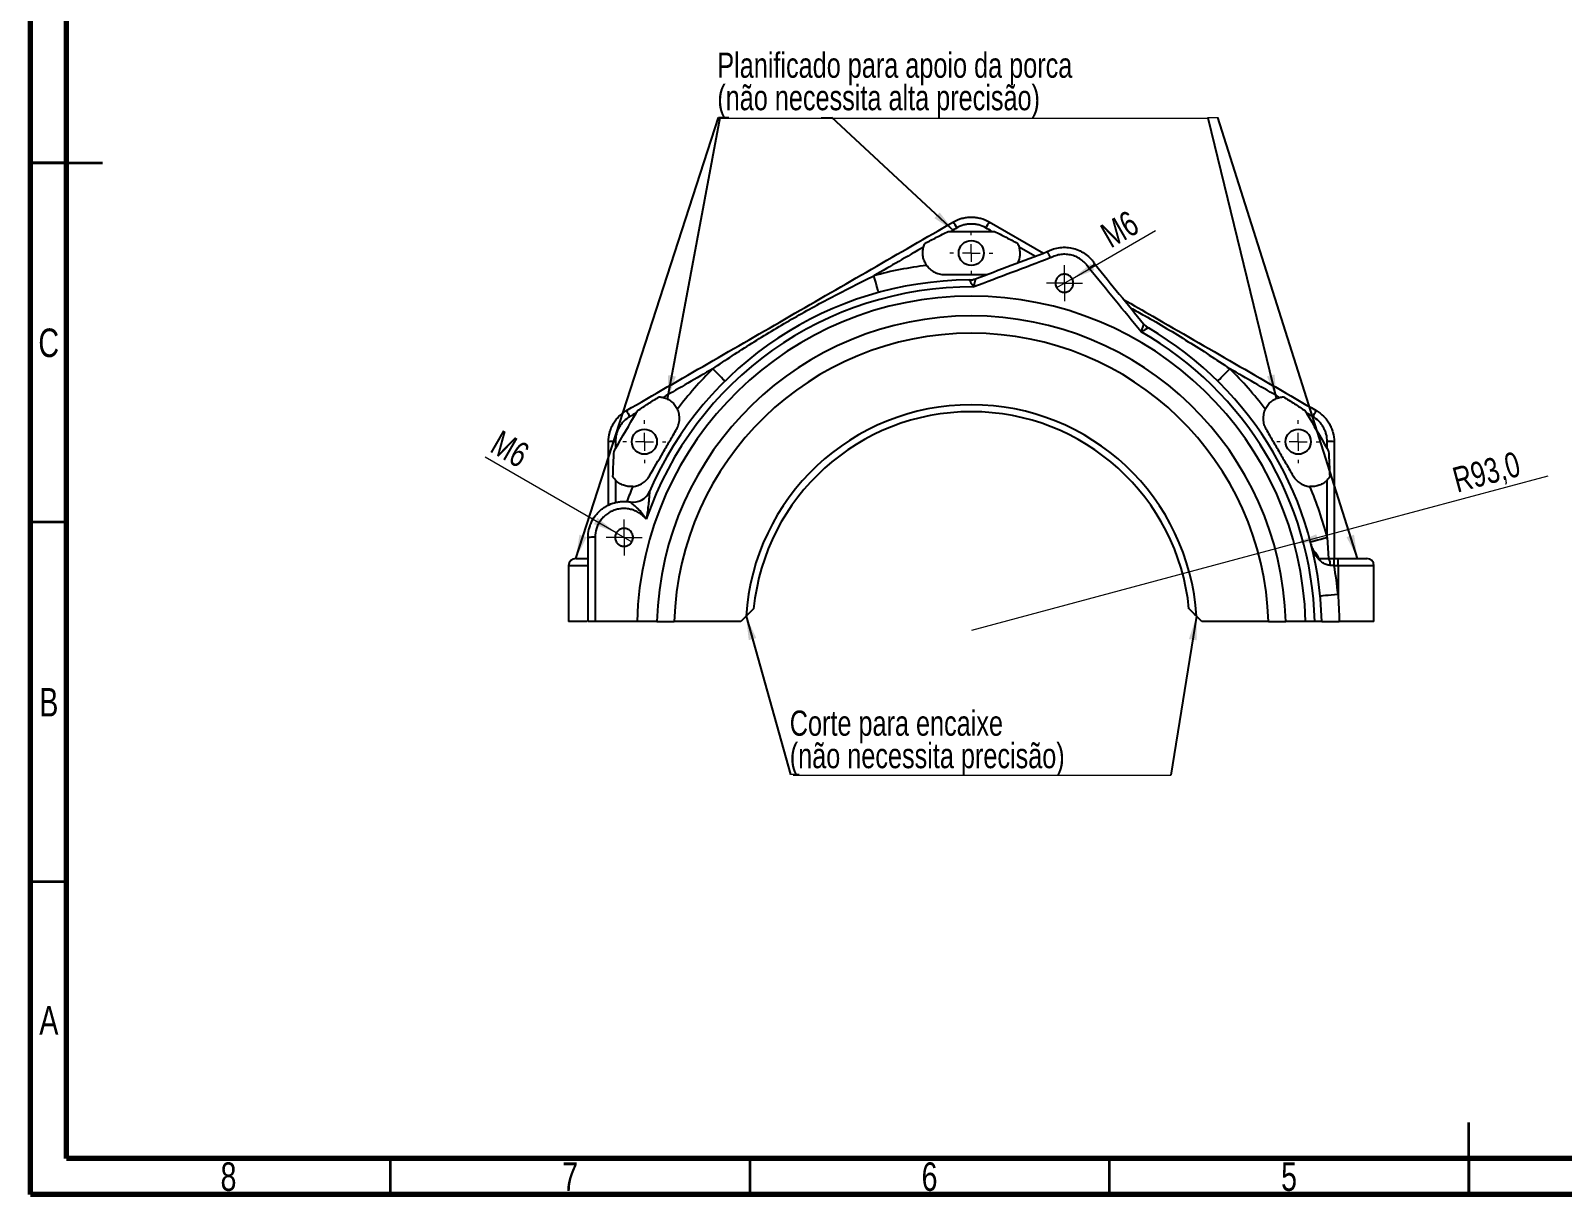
# Model space of a CAD drawing. Header units: millimetres. Extents: x 15 to 434, y 5 to 292.
# Drawn here: x 15 to 228, y 5 to 166.9 of the extents above; entities that cross this region are included whole.
import ezdxf

# ---------------------------------------------------------------- set-up
doc = ezdxf.new("R2010")
doc.units = ezdxf.units.MM
doc.styles.add('SLDTEXTSTYLE0', font='TXT', dxfattribs={"width": 0.75})
doc.dimstyles.new('SLDDIMSTYLE0', dxfattribs={"dimtxt": 3.5, "dimasz": 3.302, "dimexe": 0, "dimexo": 0.0625, "dimgap": 0.875, "dimtad": 1, "dimdec": 1, "dimlfac": 2, "dimrnd": 1e-09, "dimzin": 12, "dimdsep": 46, "dimtxsty": 'SLDTEXTSTYLE0', "dimblk1": 'NONE', "dimsah": 1, "dimcen": 0, "dimadec": 0, "dimazin": 3, "dimtfac": 1, "dimtdec": 1, "dimtmove": 0, "dimatfit": 3, "dimldrblk": 'NONE', "dimfxl": 1, "dimfrac": 2, "dimtolj": 1, "dimtzin": 12, "dimarcsym": 0})
doc.dimstyles.new('SLDDIMSTYLE2', dxfattribs={"dimtxt": 0.18, "dimasz": 3.302, "dimexe": 0, "dimexo": 0.0625, "dimgap": 0, "dimtad": 0, "dimtih": 1, "dimtoh": 1, "dimdec": 0, "dimrnd": 1e-09, "dimzin": 0, "dimdsep": 46, "dimtxsty": 'Standard', "dimsah": 1, "dimcen": 0.09, "dimadec": 0, "dimazin": 0, "dimtfac": 3.302, "dimtdec": 0, "dimtofl": 0, "dimtmove": 0, "dimatfit": 3, "dimfxl": 1, "dimfrac": 2, "dimtolj": 1, "dimtzin": 0, "dimarcsym": 0})
doc.dimstyles.new('SLDDIMSTYLE3', dxfattribs={"dimtxt": 3.5, "dimasz": 3.302, "dimexe": 0, "dimexo": 0.0625, "dimgap": 0.875, "dimtad": 1, "dimdec": 1, "dimlfac": 2, "dimrnd": 1e-09, "dimzin": 12, "dimdsep": 46, "dimtxsty": 'SLDTEXTSTYLE0', "dimsah": 1, "dimcen": 0, "dimadec": 0, "dimazin": 3, "dimtfac": 1, "dimtdec": 1, "dimtofl": 0, "dimtmove": 0, "dimatfit": 3, "dimfxl": 1, "dimfrac": 2, "dimtolj": 1, "dimtzin": 12, "dimarcsym": 0})

# ---------------------------------------------------------------- blocks, each defined once
blk = doc.blocks.new('_D_2')
at = {"color": 7, "linetype": 'Continuous', "lineweight": 18}
for q in [(78.2, 107.56), (98.61, 95.78)]:
    blk.add_line((96.45, 97.03), q, dxfattribs=at)
blk.add_solid([(96.45, 97.03), (93.84, 99.12), (93.33, 98.24)], dxfattribs=at)
at = {"color": 7, "linetype": 'Continuous', "lineweight": 18, "insert": (80.44, 111.45), "char_height": 3.5, "attachment_point": 1, "rotation": 330, "style": 'SLDTEXTSTYLE0'}
blk.add_mtext('M6', dxfattribs=at)
blk = doc.blocks.new('_NONE')
blk = doc.blocks.new('_D_3')
at = {"color": 7, "linetype": 'Continuous', "lineweight": 18}
for q in [(171.46, 139.09), (157.69, 131.13)]:
    blk.add_line((159.85, 132.38), q, dxfattribs=at)
blk.add_solid([(159.85, 132.38), (162.96, 133.59), (162.46, 134.47)], dxfattribs=at)
at = {"color": 7, "linetype": 'Continuous', "lineweight": 18, "insert": (163.46, 139.59), "char_height": 3.5, "attachment_point": 1, "rotation": 30, "style": 'SLDTEXTSTYLE0'}
blk.add_mtext('M6', dxfattribs=at)
blk = doc.blocks.new('_D_4')
at = {"color": 7, "linetype": 'Continuous', "lineweight": 18}
for q in [(226.05, 104.96), (145.83, 83.46)]:
    blk.add_line((190.74, 95.5), q, dxfattribs=at)
blk.add_solid([(190.74, 95.5), (194.06, 95.86), (193.8, 96.84)], dxfattribs=at)
at = {"color": 7, "linetype": 'Continuous', "lineweight": 18, "insert": (212.49, 105.99), "char_height": 3.5, "attachment_point": 1, "rotation": 15, "style": 'SLDTEXTSTYLE0'}
blk.add_mtext('R93,0', dxfattribs=at)
blk = doc.blocks.new('SW_NOTE_4')
at = {"color": 0, "linetype": 'Continuous', "lineweight": 0}
blk.add_line((1.21, 0), (0, 0), dxfattribs=at)
blk = doc.blocks.new('SW_NOTE_5')
at = {"color": 0, "linetype": 'Continuous', "lineweight": 0}
blk.add_line((-67.76, 0), (0, 0), dxfattribs=at)
at = {"color": 0, "linetype": 'Continuous', "lineweight": 0, "char_height": 3.5, "attachment_point": 1, "style": 'SLDTEXTSTYLE0'}
for s, insert in [('Planificado para apoio da porca', (-68.26, 9.13)), ('(não necessita alta precisão)', (-68.26, 4.61))]:
    blk.add_mtext(s, dxfattribs=dict(at, insert=insert))
blk = doc.blocks.new('SW_NOTE_6')
at = {"color": 0, "linetype": 'Continuous', "lineweight": 0}
blk.add_line((-1.47, 0), (0, 0), dxfattribs=at)
blk = doc.blocks.new('SW_NOTE_7')
at = {"color": 0, "linetype": 'Continuous', "lineweight": 0}
blk.add_line((1.21, 0), (0, 0), dxfattribs=at)
blk = doc.blocks.new('SW_NOTE_8')
at = {"color": 0, "linetype": 'Continuous', "lineweight": 0}
blk.add_line((-52.52, 0), (0, 0), dxfattribs=at)
at = {"color": 0, "linetype": 'Continuous', "lineweight": 0, "char_height": 3.5, "attachment_point": 1, "style": 'SLDTEXTSTYLE0'}
for s, insert in [('Corte para encaixe', (-52.98, 8.99)), ('(não necessita precisão)', (-52.98, 4.47))]:
    blk.add_mtext(s, dxfattribs=dict(at, insert=insert))
blk = doc.blocks.new('SW_NOTE_9')
at = {"color": 0, "linetype": 'Continuous', "lineweight": 0}
blk.add_line((-1.47, 0), (0, 0), dxfattribs=at)
blk = doc.blocks.new('SW_NOTE_10')
at = {"color": 0, "linetype": 'Continuous', "lineweight": 0}
blk.add_line((1.21, 0), (0, 0), dxfattribs=at)
blk = doc.blocks.new('SW_CENTERMARKSYMBOL_2')
at = {"color": 0, "linetype": 'Continuous', "lineweight": 0}
for p, q in [((0, 2.5), (0, 3)), ((-2.5, 0), (-3, 0)), ((0, 0), (-1.25, 0)), ((0, 0), (0, 1.25)), ((0, 0), (0, -1.25)), ((0, 0), (1.25, 0)), ((2.5, 0), (3, 0)), ((0, -2.5), (0, -3))]:
    blk.add_line(p, q, dxfattribs=at)
blk = doc.blocks.new('SW_CENTERMARKSYMBOL_3')
at = {"color": 0, "linetype": 'Continuous', "lineweight": 0}
for p, q in [((0, 2.5), (0, 3)), ((-2.5, 0), (-3, 0)), ((0, 0), (-1.25, 0)), ((0, 0), (0, 1.25)), ((0, 0), (0, -1.25)), ((0, 0), (1.25, 0)), ((2.5, 0), (3, 0)), ((0, -2.5), (0, -3))]:
    blk.add_line(p, q, dxfattribs=at)
blk = doc.blocks.new('SW_CENTERMARKSYMBOL_4')
at = {"color": 0, "linetype": 'Continuous', "lineweight": 0}
for p, q in [((0, 2.5), (0, 3)), ((-2.5, 0), (-3, 0)), ((0, 0), (-1.25, 0)), ((0, 0), (0, 1.25)), ((0, 0), (0, -1.25)), ((0, 0), (1.25, 0)), ((2.5, 0), (3, 0)), ((0, -2.5), (0, -3))]:
    blk.add_line(p, q, dxfattribs=at)
blk = doc.blocks.new('SW_CENTERMARKSYMBOL_5')
at = {"color": 0, "linetype": 'Continuous', "lineweight": 0}
for p, q in [((0, 1.25), (0, 2.5)), ((-1.25, 0), (-2.5, 0)), ((0, 0), (-1.25, 0)), ((0, 0), (0, 1.25)), ((0, 0), (0, -1.25)), ((0, 0), (1.25, 0)), ((1.25, 0), (2.5, 0)), ((0, -1.25), (0, -2.5))]:
    blk.add_line(p, q, dxfattribs=at)
blk = doc.blocks.new('SW_CENTERMARKSYMBOL_6')
at = {"color": 0, "linetype": 'Continuous', "lineweight": 0}
for p, q in [((0, 1.25), (0, 2.5)), ((-1.25, 0), (-2.5, 0)), ((0, 0), (-1.25, 0)), ((0, 0), (0, 1.25)), ((0, 0), (0, -1.25)), ((0, 0), (1.25, 0)), ((1.25, 0), (2.5, 0)), ((0, -1.25), (0, -2.5))]:
    blk.add_line(p, q, dxfattribs=at)

msp = doc.modelspace()

# ---------------------------------------------------------------- linework, layer by layer
at = {"color": 7, "linetype": 'Continuous', "lineweight": 70}
for p, q in [((15, 5), (15, 292)), ((20, 10), (20, 287)), ((410, 10), (20, 10)), ((415, 5), (15, 5))]:
    msp.add_line(p, q, dxfattribs=at)
at = {"color": 7, "linetype": 'Continuous', "lineweight": 35}
for p, q in [((15, 148.5), (25, 148.5)), ((20, 148.5), (15, 148.5)), ((20, 98.5), (15, 98.5)), ((20, 48.5), (15, 48.5)), ((215, 5), (215, 15)), ((65, 10), (65, 5)), ((115, 10), (115, 5)), ((165, 10), (165, 5)), ((215, 10), (215, 5))]:
    msp.add_line(p, q, dxfattribs=at)
at = {"color": 7, "linetype": 'Continuous', "lineweight": 25}
for p, q in [((148.327, 140.291), (155.848, 135.949)), ((95.36, 100.889), (95.36, 109.711)), ((89.827, 92.461), (89.827, 84.711)), ((90.827, 93.461), (92.516, 93.461)), ((196.28, 92.461), (196.28, 93.461)), ((196.28, 93.461), (196.827, 93.461)), ((196.827, 92.461), (196.28, 92.461)), ((196.827, 92.461), (196.827, 93.461)), ((196.827, 93.461), (200.827, 93.461)), ((196.827, 92.461), (196.827, 88.517)), ((201.827, 84.711), (201.827, 92.461)), ((92.418, 84.711), (89.827, 84.711)), ((99.344, 84.711), (93.505, 84.711)), ((102.095, 84.711), (99.344, 84.711)), ((113.788, 84.711), (104.508, 84.711)), ((187.145, 84.711), (177.866, 84.711)), ((192.31, 84.711), (189.559, 84.711)), ((193.587, 84.711), (192.31, 84.711)), ((201.827, 84.711), (196.983, 84.711))]:
    msp.add_line(p, q, dxfattribs=at)
at = {"color": 8, "linetype": 'Continuous', "lineweight": 25}
for p, q in [((154.679, 135.507), (152.461, 136.787)), ((96.328, 104.375), (96.328, 101.247)), ((195.327, 96.398), (195.516, 93.455)), ((92.514, 92.461), (89.827, 92.461)), ((201.827, 92.461), (196.827, 92.461))]:
    msp.add_line(p, q, dxfattribs=at)
at = {"color": 7, "linetype": 'Continuous', "lineweight": 25, "flags": 128}
for points in [[(132.919, 130.471), (132.907, 130.516), (132.871, 130.647), (132.813, 130.86), (132.734, 131.148), (132.637, 131.499), (132.527, 131.902), (132.406, 132.34), (132.281, 132.798)], [(111.568, 118.144), (111.536, 118.177), (111.441, 118.274), (111.285, 118.431), (111.075, 118.644), (110.819, 118.903), (110.526, 119.2), (110.207, 119.523), (109.873, 119.861)], [(180.085, 118.144), (180.117, 118.177), (180.213, 118.274), (180.369, 118.431), (180.578, 118.644), (180.834, 118.903), (181.127, 119.2), (181.447, 119.523), (181.781, 119.861)], [(192.993, 95.788), (193.037, 95.8), (193.169, 95.834), (193.383, 95.89), (193.671, 95.966), (194.024, 96.058), (194.428, 96.163), (194.867, 96.278), (195.327, 96.398)], [(194.339, 88.27), (194.387, 88.275), (194.528, 88.289), (194.758, 88.312), (195.068, 88.343), (195.445, 88.38), (195.875, 88.423), (196.341, 88.469), (196.827, 88.517)]]:
    msp.add_lwpolyline(points, dxfattribs=at)
at = {"color": 7, "linetype": 'Continuous', "lineweight": 25}
for centre in [(145.827, 135.961), (100.36, 109.711), (191.293, 109.711)]:
    msp.add_circle(centre, 1.75, dxfattribs=at)
for centre, radius, start, end in [((131.014, 132.338), 14.658, 29.07219, 32.86179), ((160.639, 132.338), 14.658, 147.13821, 150.92781), ((145.827, 83.461), 51.163, 96.97274, 105.35314), ((145.827, 83.461), 48.75, 90.34898, 156.62328), ((145.515, 134.71), 2.5, 270.34865, 290.73525), ((145.515, 134.71), 2.5, 270.349, 290.73544), ((145.827, 83.461), 46.5, 1.54039, 178.45961), ((145.827, 83.461), 47.776, 89.60678, 161.12084), ((145.827, 83.461), 43.75, 1.63725, 178.36275), ((171.722, 127.688), 2.5, 219.26453, 239.65136), ((171.722, 127.688), 2.5, 219.26456, 234.03242), ((145.827, 83.461), 41.337, 1.73284, 178.26716), ((145.827, 83.461), 47.776, 1.49924, 60.39322), ((145.827, 83.461), 48.75, 1.46928, 59.65102), ((145.827, 83.461), 51.163, 134.64686, 143.0213), ((145.827, 83.461), 51.163, 36.9787, 45.35314), ((110.906, 120.728), 14.66, 207.13837, 210.92755), ((145.827, 83.461), 31.386, 3.58787, 176.41213), ((145.827, 83.461), 30.421, 5.69307, 174.30693), ((180.748, 120.728), 14.66, 329.07245, 332.86163), ((96.092, 95.074), 14.656, 89.072, 92.86212), ((195.561, 95.074), 14.656, 87.13788, 90.928), ((98.784, 103.797), 2.5, 260.38311, 336.62241), ((98.784, 103.796), 2.5, 260.38965, 336.61882), ((145.827, 83.461), 51.163, 14.64686, 23.03328), ((93.266, 58.017), 38.392, 89.64241, 91.09695), ((90.827, 92.461), 1, 90, 180), ((194.437, 92.722), 1.319, 350.26879, 34.11219), ((145.827, 83.461), 51.25, 5.66158, 10.11414), ((200.827, 92.461), 1, 0, 90)]:
    msp.add_arc(centre, radius, start, end, dxfattribs=at)
at = {"color": 8, "linetype": 'Continuous', "lineweight": 25}
msp.add_arc((145.827, 83.461), 51.163, 156.96672, 159.49767, dxfattribs=at)
at = {"color": 7, "linetype": 'Continuous', "lineweight": 25}
for points, knots in [([(143.327, 140.291), (143.709, 140.512), (144.11, 140.677), (144.739, 140.846), (144.955, 140.889), (145.39, 140.947), (145.608, 140.961), (146.043, 140.961), (146.26, 140.947), (146.693, 140.89), (146.911, 140.847), (147.543, 140.678), (147.945, 140.512), (148.327, 140.291)], [0, 0, 0, 0, 0.25, 0.25, 0.375, 0.375, 0.5, 0.5, 0.625, 0.625, 0.75, 0.75, 1, 1, 1, 1]), ([(97.86, 114.041), (101.649, 116.229), (105.438, 118.416), (113.016, 122.791), (120.594, 127.166), (128.171, 131.541), (135.749, 135.916), (139.538, 138.104), (143.327, 140.291)], [0, 0, 0, 0, 0.25, 0.25, 0.5, 0.75, 0.75, 1, 1, 1, 1]), ([(139.394, 137.304), (139.927, 137.588), (140.46, 137.87), (141.531, 138.425), (142.068, 138.699), (142.612, 138.961)], [0, 0, 0, 0, 0.5, 0.5, 1, 1, 1, 1]), ([(147.828, 139.46), (147.522, 139.636), (147.201, 139.769), (146.694, 139.905), (146.52, 139.939), (146.173, 139.985), (146, 139.996), (145.652, 139.996), (145.477, 139.985), (145.129, 139.939), (144.956, 139.904), (144.452, 139.769), (144.131, 139.636), (143.826, 139.46)], [0, 0, 0, 0, 0.25, 0.25, 0.375, 0.375, 0.5, 0.5, 0.625, 0.625, 0.75, 0.75, 1, 1, 1, 1]), ([(149.042, 138.961), (149.585, 138.699), (150.122, 138.425), (151.194, 137.87), (151.727, 137.588), (152.259, 137.304)], [0, 0, 0, 0, 0.5, 0.5, 1, 1, 1, 1]), ([(139.616, 134.246), (139.552, 134.337), (139.493, 134.432), (139.387, 134.628), (139.293, 134.827), (139.221, 135.037), (139.16, 135.25), (139.136, 135.36), (139.081, 135.689), (139.069, 135.909), (139.088, 136.242), (139.101, 136.354), (139.138, 136.573), (139.162, 136.681), (139.193, 136.787)], [0, 0, 0, 0, 0.125, 0.125, 0.25, 0.375, 0.375, 0.5, 0.5, 0.75, 0.75, 0.875, 0.875, 1, 1, 1, 1]), ([(152.461, 136.787), (152.476, 136.732), (152.577, 136.352), (152.604, 135.613), (152.434, 134.914), (152.248, 134.603), (152.235, 134.581)], [0, 0, 0, 0, 0.0753505, 0.5204472, 0.965709, 1, 1, 1, 1]), ([(156.382, 136.151), (156.522, 136.227), (156.665, 136.296), (156.957, 136.42), (157.107, 136.476), (157.561, 136.62), (157.869, 136.686), (158.337, 136.741), (158.494, 136.752), (158.811, 136.759), (158.971, 136.755), (159.443, 136.721), (159.753, 136.669), (160.362, 136.506), (160.663, 136.395), (161.233, 136.118), (161.507, 135.952), (162.012, 135.574), (162.245, 135.363), (162.565, 135.014), (162.667, 134.891), (162.858, 134.637), (162.947, 134.506), (163.031, 134.37)], [0, 0, 0, 0, 0.0625, 0.0625, 0.125, 0.125, 0.25, 0.25, 0.3125, 0.3125, 0.375, 0.375, 0.5, 0.5, 0.625, 0.625, 0.75, 0.75, 0.875, 0.875, 0.9375, 0.9375, 1, 1, 1, 1]), ([(139.616, 134.246), (139.686, 134.145), (139.763, 134.048), (139.927, 133.866), (140.013, 133.781), (140.194, 133.623), (140.289, 133.549), (140.487, 133.414), (140.589, 133.354), (140.798, 133.245), (140.906, 133.196), (141.129, 133.112), (141.243, 133.077), (141.59, 132.991), (141.828, 132.961), (142.077, 132.961)], [0, 0, 0, 0, 0.125, 0.125, 0.25, 0.25, 0.375, 0.375, 0.5, 0.5, 0.625, 0.625, 0.75, 0.75, 1, 1, 1, 1]), ([(156.382, 136.151), (156.383, 136.152), (156.387, 136.146), (156.399, 136.124), (156.408, 136.108), (156.43, 136.064), (156.443, 136.037), (156.474, 135.973), (156.492, 135.936), (156.531, 135.854), (156.553, 135.81), (156.598, 135.713), (156.623, 135.662), (156.673, 135.555), (156.699, 135.499), (156.754, 135.384), (156.781, 135.325), (156.809, 135.267)], [0, 0, 0, 0, 0.125, 0.125, 0.25, 0.25, 0.375, 0.375, 0.5, 0.5, 0.625, 0.625, 0.75, 0.75, 0.875, 0.875, 1, 1, 1, 1]), ([(162.219, 133.817), (162.153, 133.929), (162.081, 134.038), (161.928, 134.247), (161.846, 134.349), (161.588, 134.638), (161.399, 134.812), (160.989, 135.123), (160.766, 135.261), (160.301, 135.489), (160.055, 135.58), (159.558, 135.713), (159.304, 135.755), (158.918, 135.782), (158.787, 135.784), (158.528, 135.777), (158.4, 135.767), (158.018, 135.719), (157.767, 135.662), (157.273, 135.5), (157.035, 135.395), (156.809, 135.267)], [0, 0, 0, 0, 0.0625, 0.0625, 0.125, 0.125, 0.25, 0.25, 0.375, 0.375, 0.5, 0.5, 0.625, 0.625, 0.6875, 0.6875, 0.75, 0.75, 0.875, 0.875, 1, 1, 1, 1]), ([(163.031, 134.37), (163.03, 134.371), (163.024, 134.368), (163.003, 134.355), (162.987, 134.345), (162.946, 134.318), (162.921, 134.301), (162.862, 134.262), (162.828, 134.238), (162.753, 134.187), (162.712, 134.159), (162.624, 134.099), (162.577, 134.066), (162.48, 133.999), (162.43, 133.964), (162.325, 133.891), (162.272, 133.854), (162.219, 133.817)], [0, 0, 0, 0, 0.125, 0.125, 0.25, 0.25, 0.375, 0.375, 0.5, 0.5, 0.625, 0.625, 0.75, 0.75, 0.875, 0.875, 1, 1, 1, 1]), ([(109.873, 119.861), (111.657, 121.077), (113.465, 122.258), (117.122, 124.551), (118.97, 125.663), (121.772, 127.281), (122.711, 127.811), (124.599, 128.856), (125.548, 129.37), (128.41, 130.886), (130.335, 131.861), (132.281, 132.798)], [0, 0, 0, 0, 0.25, 0.25, 0.5, 0.5, 0.625, 0.625, 0.75, 0.75, 1, 1, 1, 1]), ([(142.077, 132.961), (143.324, 132.961), (145.284, 132.961), (147.243, 132.961), (147.956, 132.961)], [0, 0, 0, 0, 0.6364931, 1, 1, 1, 1]), ([(145.53, 132.21), (145.531, 132.21), (145.537, 132.203), (145.557, 132.174), (145.571, 132.152), (145.606, 132.097), (145.628, 132.064), (145.676, 131.988), (145.704, 131.944), (145.792, 131.806), (145.86, 131.698), (145.966, 131.53), (146.003, 131.473), (146.078, 131.355), (146.117, 131.295), (146.155, 131.236)], [0, 0, 0, 0, 0.125, 0.125, 0.25, 0.25, 0.375, 0.375, 0.5, 0.5, 0.75, 0.75, 0.875, 0.875, 1, 1, 1, 1]), ([(146.4, 132.372), (146.399, 132.372), (146.397, 132.363), (146.389, 132.329), (146.384, 132.303), (146.37, 132.238), (146.362, 132.2), (146.343, 132.11), (146.332, 132.06), (146.298, 131.898), (146.271, 131.774), (146.229, 131.579), (146.215, 131.511), (146.185, 131.375), (146.17, 131.305), (146.155, 131.236)], [0, 0, 0, 0, 0.125, 0.125, 0.25, 0.25, 0.375, 0.375, 0.5, 0.5, 0.75, 0.75, 0.875, 0.875, 1, 1, 1, 1]), ([(157.884, 132.641), (157.942, 132.699), (158.005, 132.751), (158.141, 132.842), (158.214, 132.881), (158.365, 132.943), (158.443, 132.967), (158.604, 132.999), (158.686, 133.007), (158.849, 133.007), (158.931, 132.999), (159.092, 132.967), (159.171, 132.943), (159.321, 132.881), (159.394, 132.842), (159.531, 132.75), (159.594, 132.699), (159.709, 132.583), (159.762, 132.519), (159.853, 132.383), (159.891, 132.311), (159.954, 132.16), (159.978, 132.081), (160.009, 131.921), (160.018, 131.84), (160.018, 131.675), (160.01, 131.593), (159.978, 131.434), (159.954, 131.354), (159.891, 131.203), (159.853, 131.131), (159.762, 130.995), (159.709, 130.931), (159.594, 130.816), (159.531, 130.764), (159.395, 130.673), (159.322, 130.634), (159.096, 130.54), (158.932, 130.507), (158.687, 130.507), (158.604, 130.515), (158.444, 130.547), (158.366, 130.57), (158.215, 130.633), (158.141, 130.672), (158.006, 130.763), (157.943, 130.814), (157.826, 130.931), (157.774, 130.994), (157.684, 131.129), (157.644, 131.202), (157.582, 131.354), (157.558, 131.432), (157.526, 131.592), (157.518, 131.675), (157.518, 131.838), (157.525, 131.919), (157.557, 132.08), (157.581, 132.159), (157.675, 132.385), (157.767, 132.524), (157.884, 132.641)], [0, 0, 0, 0, 0.03125, 0.03125, 0.0625, 0.0625, 0.09375, 0.09375, 0.125, 0.125, 0.15625, 0.15625, 0.1875, 0.1875, 0.21875, 0.21875, 0.25, 0.25, 0.28125, 0.28125, 0.3125, 0.3125, 0.34375, 0.34375, 0.375, 0.375, 0.40625, 0.40625, 0.4375, 0.4375, 0.46875, 0.46875, 0.5, 0.5, 0.53125, 0.53125, 0.5625, 0.5625, 0.625, 0.625, 0.65625, 0.65625, 0.6875, 0.6875, 0.71875, 0.71875, 0.75, 0.75, 0.78125, 0.78125, 0.8125, 0.8125, 0.84375, 0.84375, 0.875, 0.875, 0.90625, 0.90625, 0.9375, 0.9375, 1, 1, 1, 1]), ([(167.006, 129.507), (168.356, 128.727), (173.496, 125.76), (182.425, 120.604), (190.004, 116.229), (193.793, 114.041)], [0, 0, 0, 0, 0.151222, 0.5755957, 1, 1, 1, 1]), ([(169.786, 126.106), (169.786, 126.105), (169.784, 126.096), (169.773, 126.063), (169.765, 126.038), (169.745, 125.975), (169.733, 125.937), (169.705, 125.85), (169.689, 125.801), (169.638, 125.644), (169.598, 125.523), (169.537, 125.333), (169.516, 125.268), (169.473, 125.135), (169.452, 125.066), (169.43, 124.999)], [0, 0, 0, 0, 0.125, 0.125, 0.25, 0.25, 0.375, 0.375, 0.5, 0.5, 0.75, 0.75, 0.875, 0.875, 1, 1, 1, 1]), ([(170.458, 125.531), (170.457, 125.531), (170.449, 125.528), (170.417, 125.513), (170.394, 125.501), (170.336, 125.471), (170.301, 125.453), (170.22, 125.411), (170.175, 125.387), (170.029, 125.311), (169.917, 125.252), (169.74, 125.16), (169.68, 125.129), (169.556, 125.064), (169.492, 125.032), (169.43, 124.999)], [0, 0, 0, 0, 0.125, 0.125, 0.25, 0.25, 0.375, 0.375, 0.5, 0.5, 0.75, 0.75, 0.875, 0.875, 1, 1, 1, 1]), ([(99.383, 114.005), (99.879, 114.342), (100.382, 114.668), (101.392, 115.314), (101.899, 115.633), (102.408, 115.95)], [0, 0, 0, 0, 0.5, 0.5, 1, 1, 1, 1]), ([(102.96, 115.868), (103.067, 115.841), (103.175, 115.808), (103.384, 115.731), (103.587, 115.643), (103.779, 115.534), (103.965, 115.413), (104.056, 115.347), (104.314, 115.136), (104.469, 114.978), (104.674, 114.716), (104.738, 114.623), (104.855, 114.434), (104.908, 114.336), (104.955, 114.236)], [0, 0, 0, 0, 0.125, 0.125, 0.25, 0.375, 0.375, 0.5, 0.5, 0.75, 0.75, 0.875, 0.875, 1, 1, 1, 1]), ([(186.699, 114.236), (186.746, 114.337), (186.8, 114.436), (186.916, 114.625), (187.043, 114.806), (187.189, 114.973), (187.344, 115.132), (187.427, 115.208), (187.685, 115.419), (187.871, 115.539), (188.169, 115.688), (188.272, 115.732), (188.481, 115.809), (188.587, 115.841), (188.694, 115.868)], [0, 0, 0, 0, 0.125, 0.125, 0.25, 0.375, 0.375, 0.5, 0.5, 0.75, 0.75, 0.875, 0.875, 1, 1, 1, 1]), ([(189.246, 115.95), (189.754, 115.633), (190.262, 115.314), (191.272, 114.668), (191.775, 114.342), (192.27, 114.005)], [0, 0, 0, 0, 0.5, 0.5, 1, 1, 1, 1]), ([(95.36, 109.711), (95.36, 110.152), (95.418, 110.582), (95.586, 111.212), (95.656, 111.42), (95.824, 111.826), (95.921, 112.022), (96.138, 112.398), (96.259, 112.579), (96.525, 112.926), (96.671, 113.093), (97.134, 113.556), (97.479, 113.821), (97.86, 114.041)], [0, 0, 0, 0, 0.25, 0.25, 0.375, 0.375, 0.5, 0.5, 0.625, 0.625, 0.75, 0.75, 1, 1, 1, 1]), ([(98.331, 113.194), (98.025, 113.017), (97.749, 112.805), (97.379, 112.434), (97.262, 112.301), (97.049, 112.023), (96.952, 111.878), (96.779, 111.577), (96.701, 111.42), (96.567, 111.095), (96.51, 110.928), (96.376, 110.425), (96.33, 110.08), (96.33, 109.728)], [0, 0, 0, 0, 0.25, 0.25, 0.375, 0.375, 0.5, 0.5, 0.625, 0.625, 0.75, 0.75, 1, 1, 1, 1]), ([(104.837, 111.449), (104.963, 111.665), (105.057, 111.888), (105.157, 112.234), (105.184, 112.352), (105.223, 112.588), (105.235, 112.706), (105.25, 113.061), (105.232, 113.303), (105.162, 113.658), (105.131, 113.775), (105.054, 114.009), (105.008, 114.125), (104.955, 114.236)], [0, 0, 0, 0, 0.25, 0.25, 0.375, 0.375, 0.5, 0.5, 0.75, 0.75, 0.875, 0.875, 1, 1, 1, 1]), ([(186.699, 114.236), (186.646, 114.124), (186.6, 114.01), (186.523, 113.777), (186.492, 113.657), (186.421, 113.301), (186.404, 113.065), (186.419, 112.708), (186.431, 112.588), (186.469, 112.354), (186.495, 112.238), (186.595, 111.893), (186.691, 111.665), (186.816, 111.449)], [0, 0, 0, 0, 0.125, 0.125, 0.25, 0.25, 0.5, 0.5, 0.625, 0.625, 0.75, 0.75, 1, 1, 1, 1]), ([(195.324, 109.728), (195.324, 110.08), (195.278, 110.425), (195.142, 110.932), (195.085, 111.1), (194.951, 111.423), (194.874, 111.579), (194.7, 111.88), (194.603, 112.025), (194.389, 112.305), (194.272, 112.437), (193.903, 112.805), (193.628, 113.017), (193.323, 113.194)], [0, 0, 0, 0, 0.25, 0.25, 0.375, 0.375, 0.5, 0.5, 0.625, 0.625, 0.75, 0.75, 1, 1, 1, 1]), ([(193.793, 114.041), (194.175, 113.821), (194.519, 113.556), (194.98, 113.096), (195.125, 112.931), (195.393, 112.582), (195.514, 112.401), (195.731, 112.024), (195.828, 111.829), (195.995, 111.425), (196.066, 111.216), (196.236, 110.583), (196.293, 110.152), (196.293, 109.711)], [0, 0, 0, 0, 0.25, 0.25, 0.375, 0.375, 0.5, 0.5, 0.625, 0.625, 0.75, 0.75, 1, 1, 1, 1]), ([(101.073, 104.962), (101.7, 106.042), (102.327, 107.123), (103.268, 108.745), (103.582, 109.286), (104.21, 110.368), (104.524, 110.909), (104.837, 111.449)], [0, 0, 0, 0, 0.5, 0.5, 0.75, 0.75, 1, 1, 1, 1]), ([(186.816, 111.449), (187.13, 110.909), (187.443, 110.369), (188.07, 109.288), (188.384, 108.747), (189.012, 107.665), (189.326, 107.124), (189.953, 106.042), (190.267, 105.502), (190.581, 104.962)], [0, 0, 0, 0, 0.25, 0.25, 0.5, 0.5, 0.75, 0.75, 1, 1, 1, 1]), ([(196.293, 109.711), (196.293, 105.545), (196.293, 100.128), (196.293, 94.711), (196.293, 93.461)], [0, 0, 0, 0, 0.7691942, 1, 1, 1, 1]), ([(95.981, 104.806), (96.001, 105.412), (96.024, 106.019), (96.079, 107.232), (96.111, 107.838), (96.156, 108.443)], [0, 0, 0, 0, 0.5, 0.5, 1, 1, 1, 1]), ([(195.497, 108.443), (195.543, 107.838), (195.574, 107.232), (195.63, 106.019), (195.652, 105.412), (195.673, 104.806)], [0, 0, 0, 0, 0.5, 0.5, 1, 1, 1, 1]), ([(98.743, 103.479), (98.865, 103.49), (98.987, 103.509), (99.225, 103.559), (99.341, 103.592), (99.568, 103.67), (99.679, 103.716), (99.892, 103.819), (99.994, 103.876), (100.29, 104.065), (100.476, 104.217), (100.804, 104.558), (100.949, 104.748), (101.073, 104.962)], [0, 0, 0, 0, 0.125, 0.125, 0.25, 0.25, 0.375, 0.375, 0.5, 0.5, 0.75, 0.75, 1, 1, 1, 1]), ([(190.581, 104.962), (190.704, 104.749), (190.849, 104.558), (191.097, 104.301), (191.185, 104.22), (191.368, 104.071), (191.463, 104.002), (191.76, 103.812), (191.976, 103.708), (192.314, 103.592), (192.429, 103.559), (192.667, 103.509), (192.789, 103.49), (192.911, 103.479)], [0, 0, 0, 0, 0.25, 0.25, 0.375, 0.375, 0.5, 0.5, 0.75, 0.75, 0.875, 0.875, 1, 1, 1, 1]), ([(98.743, 103.479), (98.632, 103.47), (98.52, 103.466), (98.298, 103.471), (98.078, 103.488), (97.861, 103.53), (97.645, 103.584), (97.538, 103.617), (97.225, 103.733), (97.028, 103.832), (96.749, 104.013), (96.659, 104.08), (96.487, 104.221), (96.405, 104.296), (96.328, 104.375)], [0, 0, 0, 0, 0.125, 0.125, 0.25, 0.375, 0.375, 0.5, 0.5, 0.75, 0.75, 0.875, 0.875, 1, 1, 1, 1]), ([(101.078, 102.804), (101.076, 102.798), (101.072, 102.758), (101.066, 102.676), (101.063, 102.645), (101.059, 102.58), (101.056, 102.545), (101.048, 102.438), (101.043, 102.36), (101.031, 102.201), (101.025, 102.12), (101.005, 101.872), (100.99, 101.701), (100.957, 101.358), (100.94, 101.185), (100.882, 100.664), (100.837, 100.315), (100.737, 99.617), (100.682, 99.269), (100.621, 98.92)], [0, 0, 0, 0, 0.0625, 0.0625, 0.09375, 0.09375, 0.125, 0.125, 0.1875, 0.1875, 0.25, 0.25, 0.375, 0.375, 0.5, 0.5, 0.75, 0.75, 1, 1, 1, 1]), ([(195.325, 104.375), (195.248, 104.296), (195.167, 104.222), (194.996, 104.081), (194.906, 104.014), (194.625, 103.832), (194.428, 103.733), (194.013, 103.578), (193.794, 103.524), (193.356, 103.465), (193.133, 103.46), (192.911, 103.479)], [0, 0, 0, 0, 0.125, 0.125, 0.25, 0.25, 0.5, 0.5, 0.75, 0.75, 1, 1, 1, 1]), ([(92.531, 96.402), (92.531, 96.768), (92.571, 97.127), (92.687, 97.655), (92.736, 97.83), (92.853, 98.176), (92.92, 98.345), (93.149, 98.836), (93.335, 99.145), (93.666, 99.58), (93.785, 99.719), (94.035, 99.981), (94.166, 100.104), (94.441, 100.337), (94.585, 100.446), (94.887, 100.65), (95.044, 100.744), (95.525, 100.996), (95.86, 101.129), (96.386, 101.272), (96.565, 101.311), (96.923, 101.368), (97.282, 101.405), (97.643, 101.404), (98.005, 101.383), (98.187, 101.362), (98.366, 101.332)], [0, 0, 0, 0, 0.125, 0.125, 0.1875, 0.1875, 0.25, 0.25, 0.375, 0.375, 0.4375, 0.4375, 0.5, 0.5, 0.5625, 0.5625, 0.625, 0.625, 0.75, 0.75, 0.8125, 0.8125, 0.875, 0.9375, 0.9375, 1, 1, 1, 1]), ([(100.621, 98.92), (100.491, 99.082), (100.348, 99.233), (100.044, 99.51), (99.882, 99.635), (99.541, 99.86), (99.36, 99.961), (98.985, 100.133), (98.793, 100.204), (98.4, 100.315), (98.199, 100.356), (97.788, 100.406), (97.583, 100.415), (97.174, 100.402), (96.971, 100.38), (96.667, 100.323), (96.566, 100.3), (96.367, 100.246), (96.269, 100.216), (95.98, 100.113), (95.793, 100.031), (95.431, 99.836), (95.256, 99.723), (94.929, 99.476), (94.776, 99.341), (94.491, 99.046), (94.358, 98.886), (94.121, 98.55), (94.016, 98.375), (93.834, 98.009), (93.756, 97.816), (93.569, 97.227), (93.506, 96.823), (93.506, 96.408)], [0, 0, 0, 0, 0.0625, 0.0625, 0.125, 0.125, 0.1875, 0.1875, 0.25, 0.25, 0.3125, 0.3125, 0.375, 0.375, 0.4375, 0.4375, 0.46875, 0.46875, 0.5, 0.5, 0.5625, 0.5625, 0.625, 0.625, 0.6875, 0.6875, 0.75, 0.75, 0.8125, 0.8125, 0.875, 0.875, 1, 1, 1, 1]), ([(98.367, 101.331), (98.368, 101.329), (98.385, 101.315), (98.441, 101.27), (98.479, 101.239), (98.563, 101.17), (98.611, 101.131), (98.711, 101.048), (98.764, 101.005), (98.924, 100.869), (99.036, 100.772), (99.258, 100.573), (99.368, 100.47), (99.696, 100.149), (99.905, 99.923), (100.289, 99.444), (100.465, 99.191), (100.621, 98.92)], [0, 0, 0, 0, 0.0625, 0.0625, 0.125, 0.125, 0.1875, 0.1875, 0.25, 0.25, 0.375, 0.375, 0.5, 0.5, 0.75, 0.75, 1, 1, 1, 1]), ([(96.647, 97.286), (96.706, 97.344), (96.769, 97.396), (96.904, 97.486), (96.977, 97.526), (97.129, 97.588), (97.207, 97.612), (97.367, 97.644), (97.45, 97.652), (97.613, 97.652), (97.694, 97.644), (97.855, 97.612), (97.934, 97.588), (98.084, 97.526), (98.157, 97.487), (98.294, 97.396), (98.357, 97.344), (98.472, 97.229), (98.525, 97.165), (98.616, 97.029), (98.654, 96.957), (98.717, 96.806), (98.741, 96.726), (98.773, 96.566), (98.781, 96.485), (98.781, 96.32), (98.773, 96.239), (98.741, 96.079), (98.717, 96), (98.655, 95.848), (98.616, 95.776), (98.526, 95.64), (98.473, 95.576), (98.357, 95.461), (98.295, 95.409), (98.158, 95.318), (98.085, 95.279), (97.86, 95.185), (97.695, 95.152), (97.451, 95.152), (97.368, 95.16), (97.208, 95.192), (97.13, 95.215), (96.978, 95.278), (96.905, 95.317), (96.77, 95.407), (96.706, 95.459), (96.59, 95.575), (96.538, 95.639), (96.447, 95.774), (96.408, 95.847), (96.345, 95.998), (96.321, 96.076), (96.289, 96.236), (96.281, 96.319), (96.281, 96.483), (96.289, 96.564), (96.321, 96.725), (96.345, 96.804), (96.438, 97.03), (96.53, 97.169), (96.647, 97.286)], [0, 0, 0, 0, 0.03125, 0.03125, 0.0625, 0.0625, 0.09375, 0.09375, 0.125, 0.125, 0.15625, 0.15625, 0.1875, 0.1875, 0.21875, 0.21875, 0.25, 0.25, 0.28125, 0.28125, 0.3125, 0.3125, 0.34375, 0.34375, 0.375, 0.375, 0.40625, 0.40625, 0.4375, 0.4375, 0.46875, 0.46875, 0.5, 0.5, 0.53125, 0.53125, 0.5625, 0.5625, 0.625, 0.625, 0.65625, 0.65625, 0.6875, 0.6875, 0.71875, 0.71875, 0.75, 0.75, 0.78125, 0.78125, 0.8125, 0.8125, 0.84375, 0.84375, 0.875, 0.875, 0.90625, 0.90625, 0.9375, 0.9375, 1, 1, 1, 1]), ([(193.077, 95.461), (193.077, 95.461), (193.079, 95.451), (193.089, 95.414), (193.096, 95.386), (193.105, 95.351)], [0, 0, 0, 0, 0.5, 0.5, 1, 1, 1, 1]), ([(195.737, 92.499), (195.538, 92.513), (195.352, 92.557), (195.089, 92.657), (195.004, 92.695), (194.842, 92.78), (194.765, 92.826), (194.543, 92.975), (194.407, 93.087), (194.159, 93.326), (194.047, 93.452), (193.738, 93.848), (193.569, 94.135), (193.361, 94.579), (193.3, 94.73), (193.218, 94.96), (193.193, 95.038), (193.146, 95.194), (193.124, 95.273), (193.105, 95.351)], [0, 0, 0, 0, 0.125, 0.125, 0.1875, 0.1875, 0.25, 0.25, 0.375, 0.375, 0.5, 0.5, 0.75, 0.75, 0.875, 0.875, 0.9375, 0.9375, 1, 1, 1, 1]), ([(193.84, 94.118), (193.743, 94.207), (193.656, 94.301), (193.5, 94.496), (193.431, 94.597), (193.31, 94.804), (193.258, 94.91), (193.191, 95.073), (193.171, 95.128), (193.135, 95.239), (193.119, 95.295), (193.105, 95.351)], [0, 0, 0, 0, 0.25, 0.25, 0.5, 0.5, 0.75, 0.75, 0.875, 0.875, 1, 1, 1, 1]), ([(194.146, 93.461), (194.121, 93.595), (194.083, 93.722), (194.005, 93.894), (193.976, 93.947), (193.912, 94.042), (193.877, 94.084), (193.84, 94.118)], [0, 0, 0, 0, 0.5, 0.5, 0.75, 0.75, 1, 1, 1, 1]), ([(194.146, 93.461), (194.37, 93.461), (194.58, 93.461), (195.022, 93.461), (195.255, 93.461), (195.529, 93.461)], [0, 0, 0, 0, 0.5, 0.5, 1, 1, 1, 1]), ([(115.556, 86.479), (115.556, 86.479), (115.544, 86.468), (115.502, 86.425), (115.472, 86.395), (115.399, 86.322), (115.357, 86.281), (115.267, 86.19), (115.218, 86.141), (115.066, 85.989), (114.958, 85.881), (114.733, 85.656), (114.618, 85.541), (114.502, 85.425)], [0, 0, 0, 0, 0.125, 0.125, 0.25, 0.25, 0.375, 0.375, 0.5, 0.5, 0.75, 0.75, 1, 1, 1, 1]), ([(177.152, 85.425), (177.035, 85.541), (176.922, 85.655), (176.699, 85.878), (176.588, 85.989), (176.386, 86.191), (176.291, 86.285), (176.183, 86.394), (176.152, 86.425), (176.11, 86.467), (176.098, 86.479), (176.098, 86.479)], [0, 0, 0, 0, 0.25, 0.25, 0.5, 0.5, 0.75, 0.75, 0.875, 0.875, 1, 1, 1, 1]), ([(93.505, 84.711), (93.44, 84.711), (93.376, 84.711), (93.251, 84.711), (93.189, 84.711), (93.071, 84.711), (93.015, 84.711), (92.91, 84.711), (92.86, 84.711), (92.77, 84.711), (92.73, 84.711), (92.659, 84.711), (92.629, 84.711), (92.557, 84.711), (92.531, 84.711), (92.531, 84.711)], [0, 0, 0, 0, 0.125, 0.125, 0.25, 0.25, 0.375, 0.375, 0.5, 0.5, 0.625, 0.625, 0.75, 0.75, 1, 1, 1, 1]), ([(102.095, 84.711), (102.095, 84.711), (102.11, 84.711), (102.171, 84.711), (102.216, 84.711), (102.337, 84.711), (102.412, 84.711), (102.587, 84.711), (102.688, 84.711), (102.909, 84.711), (103.031, 84.711), (103.295, 84.711), (103.434, 84.711), (103.725, 84.711), (103.879, 84.711), (104.191, 84.711), (104.349, 84.711), (104.508, 84.711)], [0, 0, 0, 0, 0.125, 0.125, 0.25, 0.25, 0.375, 0.375, 0.5, 0.5, 0.625, 0.625, 0.75, 0.75, 0.875, 0.875, 1, 1, 1, 1]), ([(187.145, 84.711), (187.305, 84.711), (187.463, 84.711), (187.775, 84.711), (187.929, 84.711), (188.221, 84.711), (188.36, 84.711), (188.624, 84.711), (188.746, 84.711), (188.967, 84.711), (189.068, 84.711), (189.243, 84.711), (189.317, 84.711), (189.437, 84.711), (189.483, 84.711), (189.544, 84.711), (189.559, 84.711), (189.559, 84.711)], [0, 0, 0, 0, 0.125, 0.125, 0.25, 0.25, 0.375, 0.375, 0.5, 0.5, 0.625, 0.625, 0.75, 0.75, 0.875, 0.875, 1, 1, 1, 1]), ([(194.561, 84.711), (194.561, 84.711), (194.536, 84.711), (194.463, 84.711), (194.433, 84.711), (194.363, 84.711), (194.322, 84.711), (194.232, 84.711), (194.183, 84.711), (194.077, 84.711), (194.02, 84.711), (193.844, 84.711), (193.715, 84.711), (193.587, 84.711)], [0, 0, 0, 0, 0.25, 0.25, 0.375, 0.375, 0.5, 0.5, 0.625, 0.625, 0.75, 0.75, 1, 1, 1, 1]), ([(194.561, 84.711), (194.561, 84.711), (194.576, 84.711), (194.637, 84.711), (194.683, 84.711), (194.804, 84.711), (194.878, 84.711), (195.052, 84.711), (195.154, 84.711), (195.377, 84.711), (195.498, 84.711), (195.761, 84.711), (195.903, 84.711), (196.195, 84.711), (196.346, 84.711), (196.662, 84.711), (196.822, 84.711), (196.983, 84.711)], [0, 0, 0, 0, 0.125, 0.125, 0.25, 0.25, 0.375, 0.375, 0.5, 0.5, 0.625, 0.625, 0.75, 0.75, 0.875, 0.875, 1, 1, 1, 1])]:
    msp.add_open_spline(points, degree=3, knots=knots, dxfattribs=at)
for points in [[(142.612, 138.961), (142.728, 138.961), (142.844, 138.961), (142.961, 138.961)], [(143.826, 139.46), (143.537, 139.294), (143.249, 139.127), (142.961, 138.961)], [(142.961, 138.961), (144.871, 138.961), (146.782, 138.961), (148.693, 138.961)], [(148.693, 138.961), (148.405, 139.127), (148.116, 139.294), (147.828, 139.46)], [(148.693, 138.961), (148.809, 138.961), (148.926, 138.961), (149.042, 138.961)], [(139.193, 136.787), (136.889, 135.457), (134.585, 134.128), (132.281, 132.798)], [(139.193, 136.787), (139.245, 136.968), (139.312, 137.14), (139.394, 137.304)], [(152.259, 137.304), (152.341, 137.14), (152.409, 136.968), (152.461, 136.787)], [(156.809, 135.267), (153.257, 133.923), (149.706, 132.58), (146.155, 131.236)], [(146.4, 132.372), (149.727, 133.632), (153.055, 134.892), (156.382, 136.151)], [(156.382, 136.151), (156.382, 136.151), (156.382, 136.151), (156.382, 136.151)], [(163.031, 134.37), (165.282, 131.615), (167.534, 128.861), (169.786, 126.106)], [(145.53, 132.21), (145.53, 132.21), (145.53, 132.21), (145.53, 132.21)], [(146.4, 132.372), (146.4, 132.372), (146.4, 132.372), (146.4, 132.372)], [(169.43, 124.999), (167.027, 127.939), (164.623, 130.878), (162.219, 133.817)], [(169.786, 126.106), (169.786, 126.106), (169.786, 126.106), (169.786, 126.106)], [(170.458, 125.531), (170.458, 125.531), (170.458, 125.531), (170.458, 125.531)], [(109.873, 119.861), (107.568, 118.53), (105.264, 117.199), (102.96, 115.868)], [(188.694, 115.868), (186.39, 117.199), (184.085, 118.53), (181.781, 119.861)], [(102.408, 115.95), (102.592, 115.94), (102.775, 115.913), (102.96, 115.868)], [(188.694, 115.868), (188.878, 115.913), (189.062, 115.94), (189.246, 115.95)], [(96.329, 108.742), (97.288, 110.394), (98.247, 112.047), (99.206, 113.7)], [(99.206, 113.7), (98.915, 113.531), (98.623, 113.362), (98.331, 113.194)], [(99.206, 113.7), (99.265, 113.801), (99.324, 113.903), (99.383, 114.005)], [(192.27, 114.005), (192.329, 113.903), (192.388, 113.801), (192.447, 113.7)], [(193.323, 113.194), (193.031, 113.362), (192.739, 113.531), (192.447, 113.7)], [(192.447, 113.7), (193.406, 112.047), (194.365, 110.394), (195.324, 108.742)], [(96.156, 108.443), (96.214, 108.543), (96.272, 108.642), (96.329, 108.742)], [(96.33, 109.728), (96.33, 109.399), (96.329, 109.07), (96.329, 108.742)], [(195.324, 108.742), (195.324, 109.07), (195.324, 109.399), (195.324, 109.728)], [(195.324, 108.742), (195.382, 108.642), (195.44, 108.543), (195.497, 108.443)], [(96.328, 104.375), (96.197, 104.51), (96.082, 104.654), (95.981, 104.806)], [(195.673, 104.806), (195.572, 104.654), (195.457, 104.51), (195.325, 104.375)], [(101.079, 102.805), (101.079, 102.805), (101.079, 102.804), (101.078, 102.804)], [(195.327, 96.398), (195.326, 99.057), (195.326, 101.716), (195.325, 104.375)], [(98.367, 101.331), (98.367, 101.332), (98.367, 101.332), (98.366, 101.332)], [(92.531, 84.711), (92.531, 88.608), (92.531, 92.505), (92.531, 96.402)], [(93.506, 96.408), (93.505, 92.509), (93.505, 88.61), (93.505, 84.711)], [(195.529, 93.461), (195.777, 93.461), (196.027, 93.461), (196.28, 93.461)], [(196.28, 92.461), (196.097, 92.474), (195.916, 92.486), (195.737, 92.499)], [(196.827, 88.517), (196.911, 87.249), (196.963, 85.981), (196.983, 84.711)], [(114.502, 85.425), (114.264, 85.187), (114.026, 84.949), (113.788, 84.711)], [(177.866, 84.711), (177.628, 84.949), (177.39, 85.187), (177.152, 85.425)]]:
    msp.add_open_spline(points, degree=3, dxfattribs=at)
at = {"color": 8, "linetype": 'Continuous', "lineweight": 25}
msp.add_open_spline([(167.989, 128.305), (168.638, 127.955), (171.364, 126.488), (174.99, 124.277), (178.922, 121.785), (180.828, 120.502), (181.781, 119.861)], degree=3, knots=[0, 0, 0, 0, 0.1367646, 0.5739805, 0.786994, 1, 1, 1, 1], dxfattribs=at)

# ---------------------------------------------------------------- block references
at = {"color": 7, "linetype": 'Continuous', "lineweight": 0}
for name, p in [('SW_NOTE_5', (178.758, 154.713)), ('SW_NOTE_10', (110.647, 154.801)), ('SW_NOTE_4', (110.908, 154.801)), ('SW_NOTE_6', (126.413, 154.801)), ('SW_NOTE_9', (180.129, 154.801)), ('SW_CENTERMARKSYMBOL_3', (145.827, 135.961)), ('SW_CENTERMARKSYMBOL_5', (158.768, 131.757)), ('SW_CENTERMARKSYMBOL_4', (100.36, 109.711)), ('SW_CENTERMARKSYMBOL_2', (191.293, 109.711)), ('SW_CENTERMARKSYMBOL_6', (97.531, 96.402)), ('SW_NOTE_8', (173.553, 63.318)), ('SW_NOTE_7', (120.686, 63.406))]:
    msp.add_blockref(name, p, dxfattribs=at)

# ---------------------------------------------------------------- texts
at = {"color": 7, "linetype": 'Continuous', "lineweight": 0, "char_height": 3.969, "attachment_point": 2, "style": 'SLDTEXTSTYLE0'}
for s, insert in [('C', (17.511, 125.453)), ('B', (17.534, 75.453)), ('A', (17.534, 31.203)), ('8', (42.518, 9.453)), ('7', (90.018, 9.453)), ('6', (140.018, 9.453)), ('5', (190.018, 9.453))]:
    msp.add_mtext(s, dxfattribs=dict(at, insert=insert))

# ---------------------------------------------------------------- dimensions: what is measured, and where the dimension line sits
at = {"color": 7, "linetype": 'Continuous', "lineweight": 18}
for p1, p2, picture, middle in [((157.685, 131.132), (159.85, 132.382), '_D_3', (168.827, 137.565)), ((98.614, 95.777), (96.448, 97.027), '_D_2', (80.93, 105.987))]:
    dim = msp.add_diameter_dim_2p(p1=p1, p2=p2, text='M6', dimstyle='SLDDIMSTYLE0', override={"dimpost": '<>'}, dxfattribs=at)
    dim.commit()
    dim.dimension.update_dxf_attribs({"geometry": picture, "text_midpoint": middle, "dimtype": 163})
dim = msp.add_radius_dim(center=(145.827, 83.461), mpoint=(190.742, 95.496), dimstyle='SLDDIMSTYLE3', dxfattribs=at)
dim.commit()
dim.dimension.update_dxf_attribs({"geometry": '_D_4', "text_midpoint": (219.902, 103.31), "dimtype": 164})

# ---------------------------------------------------------------- leaders
at = {"color": 7, "linetype": 'Continuous', "lineweight": 0}
for points in [[(90.827, 93.461), (110.647, 154.801)], [(103.595, 115.632), (110.908, 154.801)], [(143.47, 138.961), (126.413, 154.801)], [(188.255, 115.723), (178.758, 154.713)], [(199.529, 93.461), (180.129, 154.801)], [(114.502, 85.425), (120.686, 63.406)], [(177.152, 85.425), (173.553, 63.318)]]:
    msp.add_leader(points, dimstyle='SLDDIMSTYLE2', dxfattribs=at)

doc.saveas('drawing.dxf')
